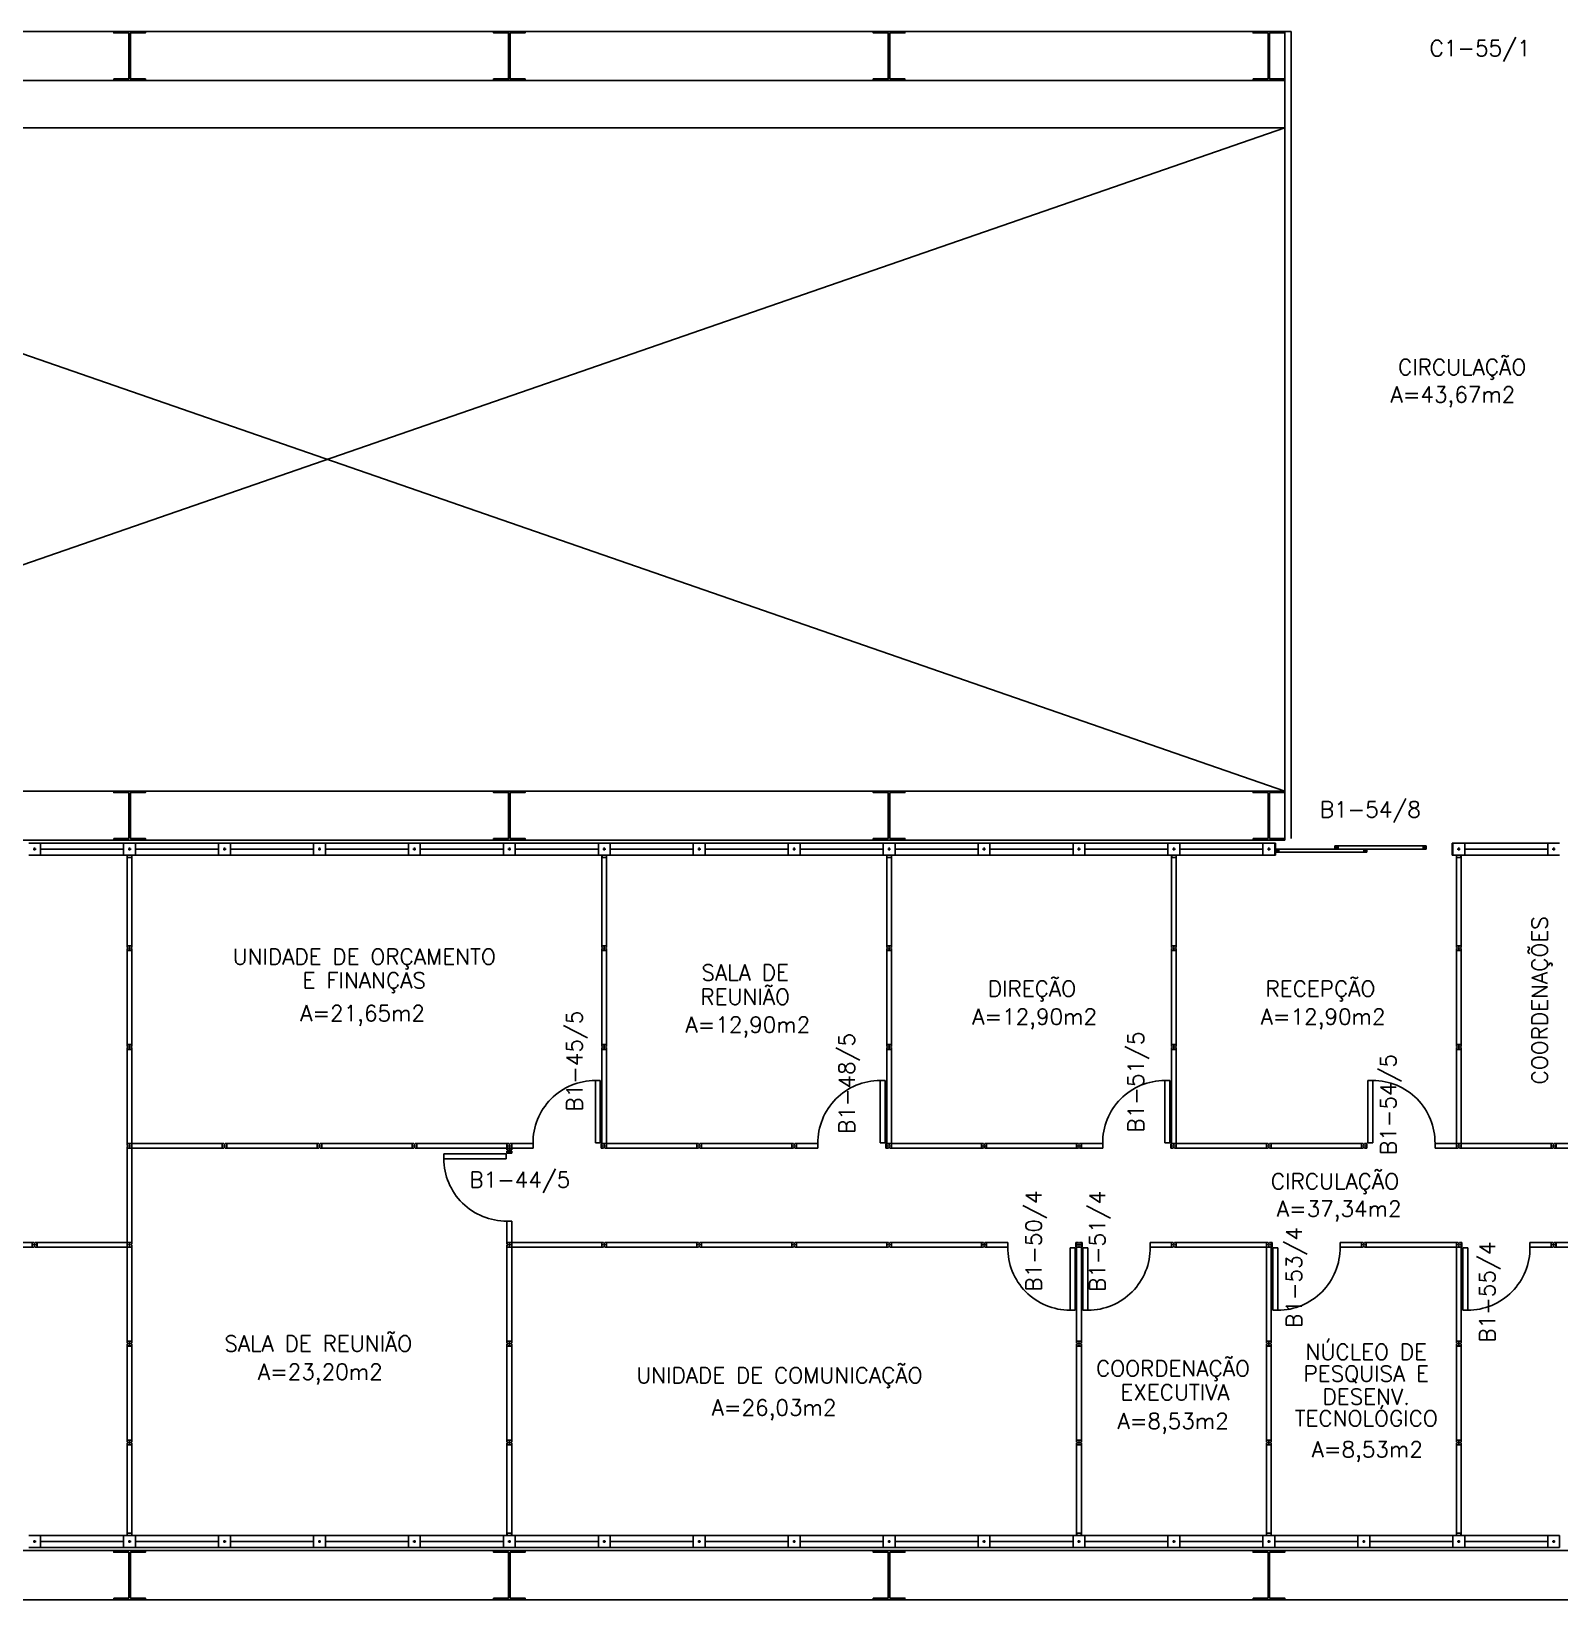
# Model space of a CAD drawing. Header units: centimetres. Extents: x -29 to 78, y -13 to 56.
# Drawn here: x 18.58 to 37.89, y 17.19 to 37.01 of the extents above; entities that cross this region are included whole.
import ezdxf
from ezdxf.enums import TextEntityAlignment as Align

# ---------------------------------------------------------------- set-up
doc = ezdxf.new("R2010")
doc.units = ezdxf.units.CM
doc.header["$LTSCALE"] = 0.01
doc.header["$MEASUREMENT"] = 0
doc.layers.get('0').update_dxf_attribs({"color": 1, "linetype": 'CONTINUOUS'})
for name, color, linetype in [('ALV', 2, 'CONTINUOUS'), ('AREA', 2, 'CONTINUOUS'), ('DIV', 2, 'CONTINUOUS'), ('ENDEREÇO', 2, 'CONTINUOUS'), ('ESQUA', 1, 'CONTINUOUS'), ('ESTRUTURA', 3, 'CONTINUOUS'), ('PORTA', 2, 'CONTINUOUS'), ('TEXTO', 2, 'CONTINUOUS')]:
    doc.layers.add(name, color=color, linetype=linetype)
doc.styles.add('UNB-100', font='simplex.shx', dxfattribs={"height": 0.2})

# ---------------------------------------------------------------- blocks, each defined once
blk = doc.blocks.new('VIGTA')
for p, q in [((0, 0.62), (4.4, 0.62)), ((0, 0), (4.4, 0))]:
    blk.add_line(p, q)
blk = doc.blocks.new('DIV12')
for p, q in [((-0.0051, 0), (0.0051, 0)), ((0, -0.0051), (0, 0.0051)), ((0.03, 0.03), (1.17, 0.03)), ((0.03, 0.03), (0.03, -0.03)), ((0.03, 0.009), (0.03, 0.027)), ((1.17, 0.03), (1.17, -0.03)), ((1.1949, 0), (1.2051, 0)), ((1.2051, 0), (1.1949, 0)), ((1.2, -0.0051), (1.2, 0.0051)), ((0.03, -0.03), (0.03, -0.009)), ((0.03, -0.009), (0.03, -0.027)), ((0.03, -0.03), (1.17, -0.03))]:
    blk.add_line(p, q)
blk = doc.blocks.new('MTT')
at = {"color": 2}
for p, q in [((-0.008, 0.03), (-0.03, 0.03)), ((-0.03, 0.03), (-0.03, 0.006)), ((-0.0205, 0.006), (-0.03, 0.006)), ((-0.0205, -0.006), (-0.0205, 0.006)), ((-0.008, 0.03), (-0.008, 0.02)), ((-0.008, 0.02), (0.008, 0.02)), ((-0.0051, 0), (0.0051, 0)), ((0, -0.0051), (0, 0.0051)), ((0.008, 0.03), (0.03, 0.03)), ((0.008, 0.03), (0.008, 0.02)), ((0.0205, -0.006), (0.0205, 0.006)), ((0.0205, 0.006), (0.03, 0.006)), ((0.03, 0.006), (0.03, 0.03)), ((-0.0205, -0.006), (-0.03, -0.006)), ((-0.03, -0.03), (-0.03, -0.006)), ((-0.008, -0.03), (-0.03, -0.03)), ((-0.008, -0.02), (0.008, -0.02)), ((-0.008, -0.03), (-0.008, -0.02)), ((0.008, -0.03), (0.008, -0.02)), ((0.008, -0.03), (0.03, -0.03)), ((0.0205, -0.006), (0.03, -0.006)), ((0.03, -0.006), (0.03, -0.03))]:
    blk.add_line(p, q, dxfattribs=at)
blk = doc.blocks.new('IMTT125')
for p, q in [((-0.03, -0.083), (-0.03, -0.105)), ((-0.03, -0.083), (-0.02, -0.083)), ((-0.03, -1.22), (-0.03, -0.105)), ((-0.03, -0.105), (0.03, -0.105)), ((-0.02, -0.083), (-0.02, -0.075)), ((0.02, -0.075), (-0.02, -0.075)), ((0, -0.0801), (0, -0.0699)), ((0.02, -0.083), (0.02, -0.075)), ((0.03, -0.083), (0.02, -0.083)), ((0.03, -0.083), (0.03, -0.105)), ((0.03, -1.22), (0.03, -0.105)), ((-0.03, -1.22), (0.03, -1.22)), ((-0.009, -1.22), (-0.027, -1.22)), ((0.0051, -1.25), (-0.0051, -1.25)), ((0, -1.2551), (0, -1.2449)), ((0.03, -1.22), (0.009, -1.22)), ((0.009, -1.22), (0.027, -1.22))]:
    blk.add_line(p, q)
blk = doc.blocks.new('DIV125')
for p, q in [((-0.03, 1.22), (0.03, 1.22)), ((-0.03, 0.03), (-0.03, 1.22)), ((0.0051, 1.25), (-0.0051, 1.25)), ((0, 1.2551), (0, 1.2449)), ((0, 1.2449), (0, 1.2551)), ((0.03, 0.03), (0.03, 1.22)), ((-0.03, 0.03), (0.03, 0.03)), ((-0.009, 0.03), (-0.027, 0.03)), ((0.0051, 0), (-0.0051, 0)), ((0, -0.0051), (0, 0.0051)), ((0.009, 0.03), (0.027, 0.03)), ((0.03, 0.03), (0.009, 0.03))]:
    blk.add_line(p, q)
blk = doc.blocks.new('PE12')
at = {"color": 2}
for p, q in [((0.05, 0.04), (0.05, 0.827)), ((0.05, 0.827), (0.113, 0.827)), ((0.113, 0.827), (0.113, 0.04)), ((-0.005, 0), (0.005, 0)), ((0.005, 0), (-0.005, 0)), ((0, -0.005), (0, 0.005)), ((0.03, 0.03), (0.03, -0.03)), ((0.04, 0.03), (0.03, 0.03)), ((0.04, 0.03), (0.04, -0.03)), ((0.113, 0.04), (0.05, 0.04)), ((1.17, 0.03), (0.9, 0.03)), ((0.9, 0.03), (0.9, -0.03)), ((1.17, 0.03), (1.17, -0.03)), ((1.17, 0.009), (1.17, 0.027)), ((1.205, 0), (1.195, 0)), ((1.2, -0.005), (1.2, 0.005)), ((0.04, -0.03), (0.03, -0.03)), ((1.17, -0.03), (0.9, -0.03)), ((1.17, -0.009), (1.17, -0.027)), ((1.17, -0.03), (1.17, -0.009))]:
    blk.add_line(p, q, dxfattribs=at)
at = {"color": 1}
blk.add_arc((0.113, 0.04), 0.787, 359.2996, 90, dxfattribs=at)
blk = doc.blocks.new('PD12')
at = {"color": 2}
for p, q in [((-0.05, 0.827), (-0.113, 0.827)), ((-0.113, 0.827), (-0.113, 0.04)), ((-0.05, 0.04), (-0.05, 0.827)), ((-1.205, 0), (-1.195, 0)), ((-1.2, -0.005), (-1.2, 0.005)), ((-1.17, 0.03), (-1.17, -0.03)), ((-1.17, 0.03), (-0.9, 0.03)), ((-1.17, 0.009), (-1.17, 0.027)), ((-0.9, 0.03), (-0.9, -0.03)), ((-0.113, 0.04), (-0.05, 0.04)), ((-0.04, 0.03), (-0.04, -0.03)), ((-0.04, 0.03), (-0.03, 0.03)), ((-0.03, 0.03), (-0.03, -0.03)), ((0.005, 0), (-0.005, 0)), ((-0.005, 0), (0.005, 0)), ((0, -0.005), (0, 0.005)), ((-1.17, -0.009), (-1.17, -0.027)), ((-1.17, -0.03), (-1.17, -0.009)), ((-1.17, -0.03), (-0.9, -0.03)), ((-0.04, -0.03), (-0.03, -0.03))]:
    blk.add_line(p, q, dxfattribs=at)
at = {"color": 1}
blk.add_arc((-0.113, 0.04), 0.787, 90, 180.7004, dxfattribs=at)

msp = doc.modelspace()

# ---------------------------------------------------------------- linework, layer by layer
for p, q in [((19.617, 37.008), (15.217, 37.008)), ((24.417, 37.008), (20.017, 37.008)), ((29.217, 37.008), (24.817, 37.008)), ((34.497, 37.008), (29.617, 37.008)), ((19.617, 36.388), (15.217, 36.388)), ((24.417, 36.388), (20.017, 36.388)), ((29.217, 36.388), (24.817, 36.388)), ((34.017, 36.388), (29.617, 36.388)), ((10.217, 35.788), (34.417, 35.788)), ((34.417, 35.788), (10.217, 27.408)), ((34.417, 27.408), (10.217, 35.788))]:
    msp.add_line(p, q)
at = {"layer": 'ALV'}
for p, q in [((34.417, 36.988), (34.417, 26.808)), ((34.497, 37.008), (34.497, 26.808))]:
    msp.add_line(p, q, dxfattribs=at)
at = {"layer": 'ESQUA'}
for p, q in [((18.542, 26.748), (18.692, 26.748)), ((18.692, 26.598), (18.542, 26.598)), ((18.599, 26.673), (18.636, 26.673)), ((18.617, 26.692), (18.617, 26.655)), ((18.692, 26.748), (18.692, 26.598)), ((19.742, 26.748), (18.692, 26.748)), ((18.692, 26.748), (18.692, 26.598)), ((19.742, 26.673), (18.692, 26.673)), ((18.692, 26.598), (19.742, 26.598)), ((19.742, 26.748), (19.892, 26.748)), ((19.742, 26.748), (19.742, 26.598)), ((19.742, 26.598), (19.742, 26.748)), ((19.892, 26.598), (19.742, 26.598)), ((19.799, 26.673), (19.836, 26.673)), ((19.817, 26.692), (19.817, 26.655)), ((20.942, 26.748), (19.892, 26.748)), ((19.892, 26.748), (19.892, 26.598)), ((19.892, 26.748), (19.892, 26.598)), ((20.942, 26.673), (19.892, 26.673)), ((19.892, 26.598), (20.942, 26.598)), ((20.942, 26.598), (20.942, 26.748)), ((20.942, 26.748), (21.092, 26.748)), ((20.942, 26.748), (20.942, 26.598)), ((21.092, 26.598), (20.942, 26.598)), ((20.999, 26.673), (21.036, 26.673)), ((21.017, 26.692), (21.017, 26.655)), ((21.092, 26.748), (21.092, 26.598)), ((22.142, 26.748), (21.092, 26.748)), ((21.092, 26.748), (21.092, 26.598)), ((22.142, 26.673), (21.092, 26.673)), ((21.092, 26.598), (22.142, 26.598)), ((22.142, 26.748), (22.292, 26.748)), ((22.142, 26.748), (22.142, 26.598)), ((22.142, 26.598), (22.142, 26.748)), ((22.292, 26.598), (22.142, 26.598)), ((22.199, 26.673), (22.236, 26.673)), ((22.217, 26.692), (22.217, 26.655)), ((23.342, 26.748), (22.292, 26.748)), ((22.292, 26.748), (22.292, 26.598)), ((22.292, 26.748), (22.292, 26.598)), ((23.342, 26.673), (22.292, 26.673)), ((22.292, 26.598), (23.342, 26.598)), ((23.342, 26.598), (23.342, 26.748)), ((23.342, 26.748), (23.492, 26.748)), ((23.342, 26.748), (23.342, 26.598)), ((23.492, 26.598), (23.342, 26.598)), ((23.399, 26.673), (23.436, 26.673)), ((23.417, 26.692), (23.417, 26.655)), ((23.492, 26.748), (23.492, 26.598)), ((24.542, 26.748), (23.492, 26.748)), ((23.492, 26.748), (23.492, 26.598)), ((24.542, 26.673), (23.492, 26.673)), ((23.492, 26.598), (24.542, 26.598)), ((24.542, 26.748), (24.692, 26.748)), ((24.542, 26.748), (24.542, 26.598)), ((24.542, 26.598), (24.542, 26.748)), ((24.692, 26.598), (24.542, 26.598)), ((24.599, 26.673), (24.636, 26.673)), ((24.617, 26.692), (24.617, 26.655)), ((25.742, 26.748), (24.692, 26.748)), ((24.692, 26.748), (24.692, 26.598)), ((24.692, 26.748), (24.692, 26.598)), ((25.742, 26.673), (24.692, 26.673)), ((24.692, 26.598), (25.742, 26.598)), ((25.742, 26.598), (25.742, 26.748)), ((25.742, 26.748), (25.892, 26.748)), ((25.742, 26.748), (25.742, 26.598)), ((25.892, 26.598), (25.742, 26.598)), ((25.799, 26.673), (25.836, 26.673)), ((25.817, 26.692), (25.817, 26.655)), ((25.892, 26.748), (25.892, 26.598)), ((26.942, 26.748), (25.892, 26.748)), ((25.892, 26.748), (25.892, 26.598)), ((26.942, 26.673), (25.892, 26.673)), ((25.892, 26.598), (26.942, 26.598)), ((26.942, 26.748), (27.092, 26.748)), ((26.942, 26.748), (26.942, 26.598)), ((26.942, 26.598), (26.942, 26.748)), ((27.092, 26.598), (26.942, 26.598)), ((26.999, 26.673), (27.036, 26.673)), ((27.017, 26.692), (27.017, 26.655)), ((27.092, 26.748), (27.092, 26.598)), ((28.142, 26.748), (27.092, 26.748)), ((27.092, 26.748), (27.092, 26.598)), ((28.142, 26.673), (27.092, 26.673)), ((27.092, 26.598), (28.142, 26.598)), ((28.142, 26.598), (28.142, 26.748)), ((28.142, 26.748), (28.292, 26.748)), ((28.142, 26.748), (28.142, 26.598)), ((28.292, 26.598), (28.142, 26.598)), ((28.199, 26.673), (28.236, 26.673)), ((28.217, 26.692), (28.217, 26.655)), ((29.342, 26.748), (28.292, 26.748)), ((28.292, 26.748), (28.292, 26.598)), ((28.292, 26.748), (28.292, 26.598)), ((29.342, 26.673), (28.292, 26.673)), ((28.292, 26.598), (29.342, 26.598)), ((29.342, 26.598), (29.342, 26.748)), ((29.342, 26.748), (29.492, 26.748)), ((29.342, 26.748), (29.342, 26.598)), ((29.492, 26.598), (29.342, 26.598)), ((29.399, 26.673), (29.436, 26.673)), ((29.417, 26.692), (29.417, 26.655)), ((29.492, 26.748), (29.492, 26.598)), ((30.542, 26.748), (29.492, 26.748)), ((29.492, 26.748), (29.492, 26.598)), ((30.542, 26.673), (29.492, 26.673)), ((29.492, 26.598), (30.542, 26.598)), ((30.542, 26.598), (30.542, 26.748)), ((30.542, 26.748), (30.692, 26.748)), ((30.542, 26.748), (30.542, 26.598)), ((30.692, 26.598), (30.542, 26.598)), ((30.599, 26.673), (30.636, 26.673)), ((30.617, 26.692), (30.617, 26.655)), ((31.742, 26.748), (30.692, 26.748)), ((30.692, 26.748), (30.692, 26.598)), ((30.692, 26.748), (30.692, 26.598)), ((31.742, 26.673), (30.692, 26.673)), ((30.692, 26.598), (31.742, 26.598)), ((31.742, 26.598), (31.742, 26.748)), ((31.742, 26.748), (31.892, 26.748)), ((31.742, 26.748), (31.742, 26.598)), ((31.892, 26.598), (31.742, 26.598)), ((31.799, 26.673), (31.836, 26.673)), ((31.817, 26.692), (31.817, 26.655)), ((31.892, 26.748), (31.892, 26.598)), ((32.942, 26.748), (31.892, 26.748)), ((31.892, 26.748), (31.892, 26.598)), ((32.942, 26.673), (31.892, 26.673)), ((31.892, 26.598), (32.942, 26.598)), ((32.942, 26.598), (32.942, 26.748)), ((32.942, 26.748), (33.092, 26.748)), ((32.942, 26.748), (32.942, 26.598)), ((33.092, 26.598), (32.942, 26.598)), ((32.999, 26.673), (33.036, 26.673)), ((33.017, 26.692), (33.017, 26.655)), ((33.092, 26.748), (33.092, 26.598)), ((34.142, 26.748), (33.092, 26.748)), ((33.092, 26.748), (33.092, 26.598)), ((34.142, 26.673), (33.092, 26.673)), ((33.092, 26.598), (34.142, 26.598)), ((34.142, 26.748), (34.292, 26.748)), ((34.142, 26.748), (34.142, 26.598)), ((34.142, 26.598), (34.142, 26.748)), ((34.292, 26.598), (34.142, 26.598)), ((34.199, 26.673), (34.236, 26.673)), ((34.217, 26.692), (34.217, 26.655)), ((34.292, 26.748), (34.292, 26.598)), ((34.292, 26.748), (34.292, 26.598)), ((36.542, 26.748), (36.532, 26.748)), ((36.532, 26.693), (36.532, 26.748)), ((36.532, 26.598), (36.532, 26.693)), ((36.542, 26.598), (36.532, 26.598)), ((36.542, 26.598), (36.542, 26.748)), ((36.542, 26.748), (36.692, 26.748)), ((36.542, 26.748), (36.542, 26.598)), ((36.692, 26.598), (36.542, 26.598)), ((36.599, 26.673), (36.636, 26.673)), ((36.617, 26.692), (36.617, 26.655)), ((37.742, 26.748), (36.692, 26.748)), ((36.692, 26.748), (36.692, 26.598)), ((36.692, 26.748), (36.692, 26.598)), ((37.742, 26.673), (36.692, 26.673)), ((36.692, 26.598), (37.742, 26.598)), ((37.742, 26.598), (37.742, 26.748)), ((37.742, 26.748), (37.892, 26.748)), ((37.742, 26.748), (37.742, 26.598)), ((37.892, 26.598), (37.742, 26.598)), ((37.799, 26.673), (37.836, 26.673)), ((37.817, 26.692), (37.817, 26.655)), ((18.542, 17.998), (18.692, 17.998)), ((18.692, 17.848), (18.542, 17.848)), ((18.636, 17.923), (18.599, 17.923)), ((18.617, 17.905), (18.617, 17.942)), ((18.692, 17.848), (18.692, 17.998)), ((19.742, 17.998), (18.692, 17.998)), ((18.692, 17.998), (18.692, 17.848)), ((19.742, 17.923), (18.692, 17.923)), ((18.692, 17.848), (19.742, 17.848)), ((19.742, 17.998), (19.892, 17.998)), ((19.742, 17.848), (19.742, 17.998)), ((19.742, 17.848), (19.742, 17.998)), ((19.892, 17.848), (19.742, 17.848)), ((19.836, 17.923), (19.799, 17.923)), ((19.817, 17.905), (19.817, 17.942)), ((20.942, 17.998), (19.892, 17.998)), ((19.892, 17.998), (19.892, 17.848)), ((19.892, 17.848), (19.892, 17.998)), ((20.942, 17.923), (19.892, 17.923)), ((19.892, 17.848), (20.942, 17.848)), ((20.942, 17.848), (20.942, 17.998)), ((20.942, 17.998), (21.092, 17.998)), ((20.942, 17.848), (20.942, 17.998)), ((21.092, 17.848), (20.942, 17.848)), ((21.036, 17.923), (20.999, 17.923)), ((21.017, 17.905), (21.017, 17.942)), ((21.092, 17.848), (21.092, 17.998)), ((22.142, 17.998), (21.092, 17.998)), ((21.092, 17.998), (21.092, 17.848)), ((22.142, 17.923), (21.092, 17.923)), ((21.092, 17.848), (22.142, 17.848)), ((22.142, 17.998), (22.292, 17.998)), ((22.142, 17.848), (22.142, 17.998)), ((22.142, 17.848), (22.142, 17.998)), ((22.292, 17.848), (22.142, 17.848)), ((22.236, 17.923), (22.199, 17.923)), ((22.217, 17.905), (22.217, 17.942)), ((23.342, 17.998), (22.292, 17.998)), ((22.292, 17.998), (22.292, 17.848)), ((22.292, 17.848), (22.292, 17.998)), ((23.342, 17.923), (22.292, 17.923)), ((22.292, 17.848), (23.342, 17.848)), ((23.342, 17.848), (23.342, 17.998)), ((23.342, 17.998), (23.492, 17.998)), ((23.342, 17.848), (23.342, 17.998)), ((23.492, 17.848), (23.342, 17.848)), ((23.436, 17.923), (23.399, 17.923)), ((23.417, 17.905), (23.417, 17.942)), ((23.492, 17.848), (23.492, 17.998)), ((24.542, 17.998), (23.492, 17.998)), ((23.492, 17.998), (23.492, 17.848)), ((24.542, 17.923), (23.492, 17.923)), ((23.492, 17.848), (24.542, 17.848)), ((24.542, 17.998), (24.692, 17.998)), ((24.542, 17.848), (24.542, 17.998)), ((24.542, 17.848), (24.542, 17.998)), ((24.692, 17.848), (24.542, 17.848)), ((24.636, 17.923), (24.599, 17.923)), ((24.617, 17.905), (24.617, 17.942)), ((25.742, 17.998), (24.692, 17.998)), ((24.692, 17.998), (24.692, 17.848)), ((24.692, 17.848), (24.692, 17.998)), ((25.742, 17.923), (24.692, 17.923)), ((24.692, 17.848), (25.742, 17.848)), ((25.742, 17.848), (25.742, 17.998)), ((25.742, 17.998), (25.892, 17.998)), ((25.742, 17.848), (25.742, 17.998)), ((25.892, 17.848), (25.742, 17.848)), ((25.836, 17.923), (25.799, 17.923)), ((25.817, 17.905), (25.817, 17.942)), ((25.892, 17.848), (25.892, 17.998)), ((26.942, 17.998), (25.892, 17.998)), ((25.892, 17.998), (25.892, 17.848)), ((26.942, 17.923), (25.892, 17.923)), ((25.892, 17.848), (26.942, 17.848)), ((26.942, 17.998), (27.092, 17.998)), ((26.942, 17.848), (26.942, 17.998)), ((26.942, 17.848), (26.942, 17.998)), ((27.092, 17.848), (26.942, 17.848)), ((27.036, 17.923), (26.999, 17.923)), ((27.017, 17.905), (27.017, 17.942)), ((27.092, 17.848), (27.092, 17.998)), ((28.142, 17.998), (27.092, 17.998)), ((27.092, 17.998), (27.092, 17.848)), ((28.142, 17.923), (27.092, 17.923)), ((27.092, 17.848), (28.142, 17.848)), ((28.142, 17.848), (28.142, 17.998)), ((28.142, 17.998), (28.292, 17.998)), ((28.142, 17.848), (28.142, 17.998)), ((28.292, 17.848), (28.142, 17.848)), ((28.236, 17.923), (28.199, 17.923)), ((28.217, 17.905), (28.217, 17.942)), ((29.342, 17.998), (28.292, 17.998)), ((28.292, 17.998), (28.292, 17.848)), ((28.292, 17.848), (28.292, 17.998)), ((29.342, 17.923), (28.292, 17.923)), ((28.292, 17.848), (29.342, 17.848)), ((29.342, 17.848), (29.342, 17.998)), ((29.342, 17.998), (29.492, 17.998)), ((29.342, 17.848), (29.342, 17.998)), ((29.492, 17.848), (29.342, 17.848)), ((29.436, 17.923), (29.399, 17.923)), ((29.417, 17.905), (29.417, 17.942)), ((29.492, 17.848), (29.492, 17.998)), ((30.542, 17.998), (29.492, 17.998)), ((29.492, 17.998), (29.492, 17.848)), ((30.542, 17.923), (29.492, 17.923)), ((29.492, 17.848), (30.542, 17.848)), ((30.542, 17.848), (30.542, 17.998)), ((30.542, 17.998), (30.692, 17.998)), ((30.542, 17.848), (30.542, 17.998)), ((30.692, 17.848), (30.542, 17.848)), ((30.636, 17.923), (30.599, 17.923)), ((30.617, 17.905), (30.617, 17.942)), ((31.742, 17.998), (30.692, 17.998)), ((30.692, 17.998), (30.692, 17.848)), ((30.692, 17.848), (30.692, 17.998)), ((31.742, 17.923), (30.692, 17.923)), ((30.692, 17.848), (31.742, 17.848)), ((31.742, 17.848), (31.742, 17.998)), ((31.742, 17.998), (31.892, 17.998)), ((31.742, 17.848), (31.742, 17.998)), ((31.892, 17.848), (31.742, 17.848)), ((31.836, 17.923), (31.799, 17.923)), ((31.817, 17.905), (31.817, 17.942)), ((31.892, 17.848), (31.892, 17.998)), ((32.942, 17.998), (31.892, 17.998)), ((31.892, 17.998), (31.892, 17.848)), ((32.942, 17.923), (31.892, 17.923)), ((31.892, 17.848), (32.942, 17.848)), ((32.942, 17.848), (32.942, 17.998)), ((32.942, 17.998), (33.092, 17.998)), ((32.942, 17.848), (32.942, 17.998)), ((33.092, 17.848), (32.942, 17.848)), ((33.036, 17.923), (32.999, 17.923)), ((33.017, 17.905), (33.017, 17.942)), ((33.092, 17.848), (33.092, 17.998)), ((34.142, 17.998), (33.092, 17.998)), ((33.092, 17.998), (33.092, 17.848)), ((34.142, 17.923), (33.092, 17.923)), ((33.092, 17.848), (34.142, 17.848)), ((34.142, 17.998), (34.292, 17.998)), ((34.142, 17.848), (34.142, 17.998)), ((34.142, 17.848), (34.142, 17.998)), ((34.292, 17.848), (34.142, 17.848)), ((34.236, 17.923), (34.199, 17.923)), ((34.217, 17.905), (34.217, 17.942)), ((35.342, 17.998), (34.292, 17.998)), ((34.292, 17.998), (34.292, 17.848)), ((34.292, 17.848), (34.292, 17.998)), ((35.342, 17.923), (34.292, 17.923)), ((34.292, 17.848), (35.342, 17.848)), ((35.342, 17.848), (35.342, 17.998)), ((35.342, 17.998), (35.492, 17.998)), ((35.342, 17.848), (35.342, 17.998)), ((35.492, 17.848), (35.342, 17.848)), ((35.436, 17.923), (35.399, 17.923)), ((35.417, 17.905), (35.417, 17.942)), ((36.542, 17.998), (35.492, 17.998)), ((35.492, 17.998), (35.492, 17.848)), ((35.492, 17.848), (35.492, 17.998)), ((36.542, 17.923), (35.492, 17.923)), ((35.492, 17.848), (36.542, 17.848)), ((36.542, 17.848), (36.542, 17.998)), ((36.542, 17.998), (36.692, 17.998)), ((36.542, 17.848), (36.542, 17.998)), ((36.692, 17.848), (36.542, 17.848)), ((36.636, 17.923), (36.599, 17.923)), ((36.617, 17.905), (36.617, 17.942)), ((37.742, 17.998), (36.692, 17.998)), ((36.692, 17.998), (36.692, 17.848)), ((36.692, 17.848), (36.692, 17.998)), ((37.742, 17.923), (36.692, 17.923)), ((36.692, 17.848), (37.742, 17.848)), ((37.742, 17.848), (37.742, 17.998)), ((37.742, 17.998), (37.892, 17.998)), ((37.742, 17.848), (37.742, 17.998)), ((37.892, 17.848), (37.742, 17.848)), ((37.836, 17.923), (37.799, 17.923)), ((37.817, 17.905), (37.817, 17.942)), ((37.892, 17.848), (37.892, 17.998))]:
    msp.add_line(p, q, dxfattribs=at)
at = {"layer": 'ESTRUTURA'}
for points in [[(19.617, 36.408), (19.617, 36.388), (20.017, 36.388), (20.017, 36.408), (19.827, 36.408), (19.827, 36.988), (20.017, 36.988), (20.017, 37.008), (19.617, 37.008), (19.617, 36.988), (19.807, 36.988), (19.807, 36.408)], [(24.417, 36.408), (24.417, 36.388), (24.817, 36.388), (24.817, 36.408), (24.627, 36.408), (24.627, 36.988), (24.817, 36.988), (24.817, 37.008), (24.417, 37.008), (24.417, 36.988), (24.607, 36.988), (24.607, 36.408)], [(29.217, 36.408), (29.217, 36.388), (29.617, 36.388), (29.617, 36.408), (29.427, 36.408), (29.427, 36.988), (29.617, 36.988), (29.617, 37.008), (29.217, 37.008), (29.217, 36.988), (29.407, 36.988), (29.407, 36.408)], [(34.017, 36.408), (34.017, 36.388), (34.417, 36.388), (34.417, 36.408), (34.227, 36.408), (34.227, 36.988), (34.417, 36.988), (34.417, 37.008), (34.017, 37.008), (34.017, 36.988), (34.207, 36.988), (34.207, 36.408)], [(19.617, 26.808), (19.617, 26.788), (20.017, 26.788), (20.017, 26.808), (19.827, 26.808), (19.827, 27.388), (20.017, 27.388), (20.017, 27.408), (19.617, 27.408), (19.617, 27.388), (19.807, 27.388), (19.807, 26.808)], [(24.417, 26.808), (24.417, 26.788), (24.817, 26.788), (24.817, 26.808), (24.627, 26.808), (24.627, 27.388), (24.817, 27.388), (24.817, 27.408), (24.417, 27.408), (24.417, 27.388), (24.607, 27.388), (24.607, 26.808)], [(29.217, 26.808), (29.217, 26.788), (29.617, 26.788), (29.617, 26.808), (29.427, 26.808), (29.427, 27.388), (29.617, 27.388), (29.617, 27.408), (29.217, 27.408), (29.217, 27.388), (29.407, 27.388), (29.407, 26.808)], [(34.017, 26.808), (34.017, 26.788), (34.417, 26.788), (34.417, 26.808), (34.227, 26.808), (34.227, 27.388), (34.417, 27.388), (34.417, 27.408), (34.017, 27.408), (34.017, 27.388), (34.207, 27.388), (34.207, 26.808)], [(19.617, 17.208), (19.617, 17.188), (20.017, 17.188), (20.017, 17.208), (19.827, 17.208), (19.827, 17.788), (20.017, 17.788), (20.017, 17.808), (19.617, 17.808), (19.617, 17.788), (19.807, 17.788), (19.807, 17.208)], [(24.417, 17.208), (24.417, 17.188), (24.817, 17.188), (24.817, 17.208), (24.627, 17.208), (24.627, 17.788), (24.817, 17.788), (24.817, 17.808), (24.417, 17.808), (24.417, 17.788), (24.607, 17.788), (24.607, 17.208)], [(29.217, 17.208), (29.217, 17.188), (29.617, 17.188), (29.617, 17.208), (29.427, 17.208), (29.427, 17.788), (29.617, 17.788), (29.617, 17.808), (29.217, 17.808), (29.217, 17.788), (29.407, 17.788), (29.407, 17.208)], [(34.017, 17.208), (34.017, 17.188), (34.417, 17.188), (34.417, 17.208), (34.227, 17.208), (34.227, 17.788), (34.417, 17.788), (34.417, 17.808), (34.017, 17.808), (34.017, 17.788), (34.207, 17.788), (34.207, 17.208)]]:
    msp.add_lwpolyline(points, close=True, dxfattribs=at)
at = {"layer": 'PORTA'}
for p, q in [((34.292, 26.748), (34.302, 26.748)), ((34.292, 26.598), (34.302, 26.598)), ((34.302, 26.748), (34.302, 26.653)), ((34.302, 26.673), (34.342, 26.673)), ((34.302, 26.653), (34.302, 26.598)), ((34.302, 26.633), (34.342, 26.633)), ((34.312, 26.663), (34.332, 26.663)), ((34.312, 26.663), (34.312, 26.643)), ((34.312, 26.643), (34.332, 26.643)), ((34.332, 26.663), (34.332, 26.643)), ((34.342, 26.673), (34.342, 26.633)), ((34.342, 26.673), (35.417, 26.673)), ((34.342, 26.633), (35.417, 26.633)), ((35.052, 26.673), (35.052, 26.713)), ((35.052, 26.713), (35.092, 26.713)), ((35.052, 26.673), (35.092, 26.673)), ((35.062, 26.683), (35.062, 26.703)), ((35.062, 26.703), (35.082, 26.703)), ((35.062, 26.683), (35.082, 26.683)), ((35.082, 26.683), (35.082, 26.703)), ((35.092, 26.673), (35.092, 26.713)), ((36.167, 26.713), (35.092, 26.713)), ((36.167, 26.673), (35.092, 26.673)), ((35.417, 26.673), (35.417, 26.633)), ((35.457, 26.673), (35.417, 26.673)), ((35.457, 26.633), (35.417, 26.633)), ((35.427, 26.663), (35.427, 26.643)), ((35.447, 26.663), (35.427, 26.663)), ((35.447, 26.643), (35.427, 26.643)), ((35.447, 26.663), (35.447, 26.643)), ((35.457, 26.673), (35.457, 26.633)), ((36.207, 26.713), (36.167, 26.713)), ((36.167, 26.673), (36.167, 26.713)), ((36.207, 26.673), (36.167, 26.673)), ((36.197, 26.703), (36.177, 26.703)), ((36.177, 26.683), (36.177, 26.703)), ((36.197, 26.683), (36.177, 26.683)), ((36.197, 26.683), (36.197, 26.703)), ((36.207, 26.713), (36.207, 26.673))]:
    msp.add_line(p, q, dxfattribs=at)

# ---------------------------------------------------------------- block references
at = {"rotation": 180}
for p in [(19.617, 27.408), (24.417, 27.408), (29.217, 27.408), (34.017, 27.408), (19.617, 17.808), (24.417, 17.808), (29.217, 17.808), (34.017, 17.808), (38.817, 17.808)]:
    msp.add_blockref('VIGTA', p, dxfattribs=at)
at = {"layer": 'DIV'}
for name, p in [('IMTT125', (19.817, 26.673)), ('IMTT125', (25.817, 26.673)), ('IMTT125', (29.417, 26.673)), ('IMTT125', (33.017, 26.673)), ('IMTT125', (36.617, 26.673)), ('MTT', (19.817, 25.423)), ('DIV125', (19.817, 24.173)), ('MTT', (25.817, 25.423)), ('DIV125', (25.817, 24.173)), ('MTT', (29.417, 25.423)), ('DIV125', (29.417, 24.173)), ('MTT', (33.017, 25.423)), ('DIV125', (33.017, 24.173)), ('MTT', (36.617, 25.423)), ('DIV125', (36.617, 24.173)), ('MTT', (19.817, 24.173)), ('MTT', (25.817, 24.173)), ('MTT', (29.417, 24.173)), ('MTT', (33.017, 24.173)), ('MTT', (36.617, 24.173)), ('DIV125', (19.817, 22.923)), ('DIV125', (25.817, 22.923)), ('DIV125', (29.417, 22.923)), ('DIV125', (33.017, 22.923)), ('DIV125', (36.617, 22.923)), ('PD12', (25.817, 22.923)), ('PD12', (29.417, 22.923)), ('PD12', (33.017, 22.923)), ('PE12', (35.417, 22.923)), ('PD12', (39.017, 22.923)), ('MTT', (19.817, 22.923)), ('DIV12', (19.817, 22.923)), ('MTT', (21.017, 22.923)), ('DIV12', (21.017, 22.923)), ('MTT', (22.217, 22.923)), ('DIV12', (22.217, 22.923)), ('MTT', (23.417, 22.923)), ('DIV12', (23.417, 22.923)), ('MTT', (24.617, 22.923)), ('MTT', (24.617, 22.923)), ('MTT', (25.817, 22.923)), ('DIV12', (25.817, 22.923)), ('MTT', (27.017, 22.923)), ('DIV12', (27.017, 22.923)), ('MTT', (28.217, 22.923)), ('MTT', (29.417, 22.923)), ('DIV12', (29.417, 22.923)), ('MTT', (30.617, 22.923)), ('DIV12', (30.617, 22.923)), ('MTT', (31.817, 22.923)), ('MTT', (33.017, 22.923)), ('DIV12', (33.017, 22.923)), ('MTT', (34.217, 22.923)), ('DIV12', (34.217, 22.923)), ('MTT', (35.417, 22.923)), ('MTT', (36.617, 22.923)), ('DIV12', (36.617, 22.923)), ('MTT', (37.817, 22.923)), ('DIV12', (17.417, 21.673)), ('MTT', (18.617, 21.673)), ('DIV12', (18.617, 21.673)), ('MTT', (19.817, 21.673)), ('MTT', (24.617, 21.673)), ('DIV12', (24.617, 21.673)), ('MTT', (25.817, 21.673)), ('DIV12', (25.817, 21.673)), ('MTT', (27.017, 21.673)), ('DIV12', (27.017, 21.673)), ('MTT', (28.217, 21.673)), ('DIV12', (28.217, 21.673)), ('MTT', (29.417, 21.673)), ('DIV12', (29.417, 21.673)), ('MTT', (30.617, 21.673)), ('MTT', (31.817, 21.673)), ('MTT', (34.217, 21.673)), ('MTT', (35.417, 21.673)), ('DIV12', (35.417, 21.673)), ('MTT', (36.617, 21.673)), ('MTT', (37.817, 21.673)), ('DIV12', (37.817, 21.673))]:
    msp.add_blockref(name, p, dxfattribs=at)
at = {"layer": 'DIV', "xscale": -1}
for name, p in [('DIV125', (19.817, 21.673)), ('MTT', (33.017, 21.673)), ('DIV12', (34.217, 21.673))]:
    msp.add_blockref(name, p, dxfattribs=at)
for name, p, rotation in [('PE12', (24.617, 22.873), 90), ('DIV125', (19.817, 21.673), 180), ('DIV125', (24.617, 21.673), 180), ('DIV125', (31.817, 21.673), 180), ('PE12', (31.817, 21.673), 180), ('DIV125', (34.217, 21.673), 180), ('PE12', (34.217, 21.673), 180), ('DIV125', (36.617, 21.673), 180), ('MTT', (19.817, 20.423), 180), ('DIV125', (19.817, 20.423), 180), ('MTT', (24.617, 20.423), 180), ('DIV125', (24.617, 20.423), 180), ('MTT', (31.817, 20.423), 180), ('DIV125', (31.817, 20.423), 180), ('MTT', (34.217, 20.423), 180), ('DIV125', (34.217, 20.423), 180), ('MTT', (36.617, 20.423), 180), ('DIV125', (36.617, 20.423), 180), ('MTT', (19.817, 19.173), 180), ('IMTT125', (19.817, 17.923), 180), ('MTT', (24.617, 19.173), 180), ('IMTT125', (24.617, 17.923), 180), ('MTT', (31.817, 19.173), 180), ('IMTT125', (31.817, 17.923), 180), ('MTT', (34.217, 19.173), 180), ('IMTT125', (34.217, 17.923), 180), ('MTT', (36.617, 19.173), 180), ('IMTT125', (36.617, 17.923), 180)]:
    msp.add_blockref(name, p, dxfattribs=dict(at, rotation=rotation))
at = {"layer": 'DIV'}
for name, p, rotation in [('MTT', (24.617, 22.863), 270), ('PE12', (31.817, 21.673), 180), ('PD12', (36.617, 21.673), 180)]:
    msp.add_blockref(name, p, dxfattribs=dict(at, rotation=rotation))

# ---------------------------------------------------------------- texts
at = {"layer": 'AREA', "style": 'UNB-100'}
for s, p in [('A=43,67m2', (36.544, 32.319)), ('A=21,65m2', (22.763, 24.5)), ('A=12,90m2', (31.257, 24.457)), ('A=12,90m2', (34.903, 24.457)), ('A=12,90m2', (27.632, 24.355)), ('A=37,34m2', (35.106, 22.029)), ('A=23,20m2', (22.228, 19.968)), ('A=26,03m2', (27.963, 19.516)), ('A=8,53m2', (33.008, 19.346)), ('A=8,53m2', (35.461, 18.989))]:
    msp.add_text(s, height=0.2, dxfattribs=at).set_placement(p, align=Align.CENTER)
at = {"layer": 'ENDEREÇO', "char_height": 0.2, "attachment_point": 1, "style": 'UNB-100'}
for s, insert, width in [('C1-55/1', (36.248, 36.896), 2.0584), ('B1-54/8', (34.861, 27.275), 2.94762), ('B1-44/5', (24.111, 22.595), 2.05195)]:
    msp.add_mtext(s, dxfattribs=dict(at, insert=insert, width=width))
at = {"layer": 'ENDEREÇO', "char_height": 0.2, "attachment_point": 1, "rotation": 90, "style": 'UNB-100'}
for s, insert, width in [('B1-45/5', (25.34, 23.355), 1.70279), ('B1-48/5', (28.782, 23.073), 1.70279), ('B1-51/5', (32.436, 23.091), 1.13541), ('B1-54/5', (35.627, 22.807), 1.2505), ('B1-50/4', (31.144, 21.081), 1.37093), ('B1-51/4', (31.949, 21.077), 1.24978), ('B1-53/4', (34.435, 20.621), 1.20464), ('B1-55/4', (36.878, 20.436), 1.21702)]:
    msp.add_mtext(s, dxfattribs=dict(at, insert=insert, width=width))
at = {"layer": 'TEXTO', "style": 'UNB-100'}
for s, p in [('CIRCULAÇÃO', (36.66, 32.665)), ('UNIDADE DE ORÇAMENTO', (22.784, 25.214)), ('SALA DE', (27.598, 25.014)), ('E FINANÇAS', (22.784, 24.915)), ('DIREÇÃO', (31.223, 24.809)), ('RECEPÇÃO', (34.869, 24.809)), ('REUNIÃO', (27.598, 24.707)), ('CIRCULAÇÃO', (35.053, 22.375)), ('SALA DE REUNIÃO', (22.202, 20.325)), ('NÚCLEO DE', (35.448, 20.22)), ('COORDENAÇÃO', (33.005, 20.011)), ('UNIDADE DE COMUNICAÇÃO', (28.031, 19.924)), ('PESQUISA E', (35.448, 19.945)), ('EXECUTIVA', (33.031, 19.708)), ('DESENV.', (35.448, 19.654)), ('TECNOLÓGICO', (35.448, 19.379))]:
    msp.add_text(s, height=0.2, dxfattribs=at).set_placement(p, align=Align.CENTER)
msp.add_text('COORDENAÇÕES', height=0.2, rotation=90, dxfattribs=at).set_placement((37.74, 24.763), align=Align.CENTER)

doc.saveas('drawing.dxf')
